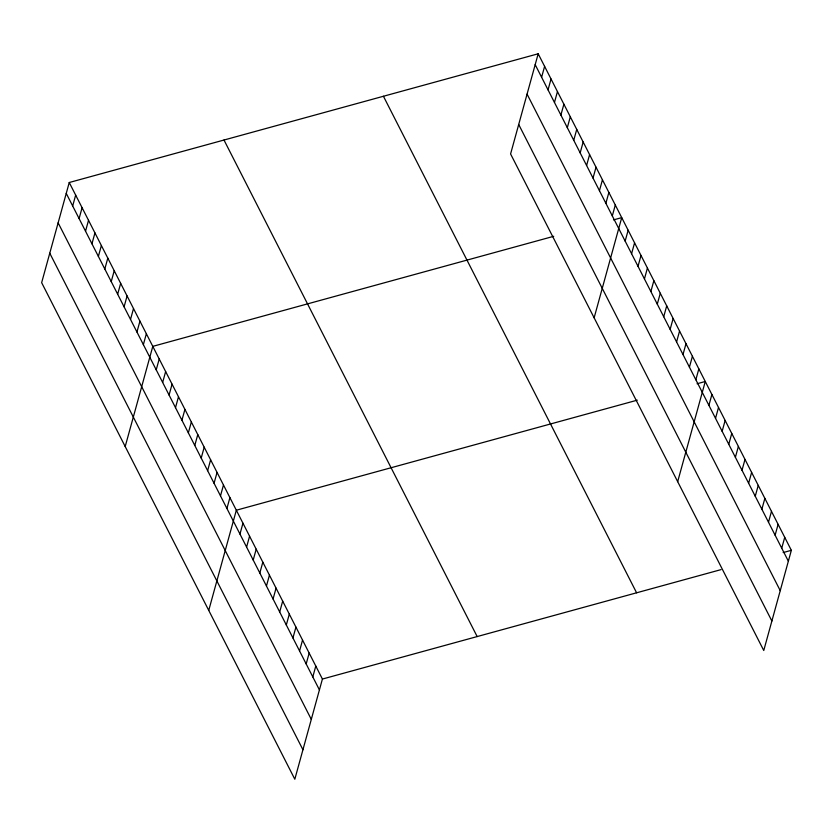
<?xml version="1.0" encoding="UTF-8"?>
<svg xmlns="http://www.w3.org/2000/svg" width="833" height="833" viewBox="0 0 833 833"><rect width="100%" height="100%" fill="white"/><g stroke="black" fill="none" stroke-linecap="round" stroke-linejoin="round"><path stroke-width="1.25" d="M69.243 182.51L41.65 282.679L294.82 779.219L322.413 679.051L69.243 182.51L538.18 53.781L791.35 550.321L763.757 650.49L510.587 153.949L538.18 53.781M72.679 205.98L75.668 195.109M79.104 218.579L82.092 207.719M85.528 231.189L88.527 220.318M91.953 243.788L94.952 232.928M98.377 256.397L101.376 245.527M104.812 269.007L107.801 258.136M111.237 281.606L114.225 270.735M117.661 294.216L120.66 283.345M124.086 306.815L127.085 295.944M130.521 319.424L133.509 308.554M136.945 332.023L139.934 321.153M143.37 344.633L146.358 333.762M125.2 446.54L152.793 346.361L553.726 236.301M156.219 369.842L159.218 358.971M162.654 382.441L165.642 371.57M169.078 395.05L172.067 384.18M175.503 407.649L178.491 396.779M181.927 420.259L184.926 409.388M188.352 432.858L191.351 421.987M194.787 445.468L197.775 434.597M201.211 458.067L204.2 447.196M207.636 470.676L210.624 459.806M214.06 483.275L217.059 472.415M220.485 495.885L223.483 485.014M226.92 508.484L229.908 497.624M208.739 610.402L236.333 510.223L637.276 400.163M239.966 534.078L242.955 523.207M246.589 547.062L249.577 536.192M253.211 560.047L256.2 549.186M259.823 573.042L262.822 562.171M266.445 586.026L269.444 575.155M273.068 599.01L276.067 588.14M279.69 611.995L282.689 601.124M286.313 624.979L289.311 614.119M292.935 637.974L295.934 627.103M299.557 650.958L302.546 640.088M306.18 663.943L309.168 653.072M312.802 676.927L315.79 666.056M541.606 77.25L544.605 66.38M548.041 89.86L551.03 78.989M554.466 102.459L557.454 91.588M560.89 115.069L563.889 104.198M567.315 127.668L570.313 116.797M573.75 140.277L576.738 129.407M580.174 152.876L583.162 142.006M586.599 165.486L589.587 154.615M593.023 178.085L596.022 167.214M599.448 190.695L602.446 179.824M605.883 203.294L608.871 192.433M612.307 215.903L615.295 205.033M594.137 317.81L621.72 217.642L613.515 219.891M625.156 241.112L628.155 230.241M631.581 253.711L634.579 242.851M638.016 266.321L641.004 255.45M644.44 278.92L647.428 268.059M650.865 291.529L653.863 280.659M657.289 304.128L660.288 293.268M663.714 316.738L666.712 305.867M670.149 329.337L673.137 318.477M676.573 341.946L679.561 331.076M682.998 354.546L685.996 343.685M689.422 367.155L692.421 356.285M695.847 379.754L698.845 368.894M677.677 481.672L705.27 381.493L697.065 383.753M708.904 405.348L711.892 394.478M715.516 418.333L718.515 407.472M722.138 431.327L725.137 420.457M728.76 444.312L731.759 433.441M735.383 457.296L738.382 446.426M742.005 470.281L745.004 459.41M748.628 483.265L751.626 472.405M755.25 496.26L758.238 485.389M761.872 509.244L764.861 498.373M768.495 522.229L771.483 511.358M775.117 535.213L778.105 524.342M781.739 548.197L784.728 537.337M322.413 679.051L721.014 569.626M783.145 552.571L791.35 550.321M535.182 64.651L788.362 561.182M527.07 94.119L780.24 590.659M518.699 124.481L771.879 621.022M383.43 96.264L636.599 592.794M223.994 140.027L477.163 636.568M66.244 193.371L319.424 689.911M58.133 222.848L311.303 719.389M49.772 253.211L302.941 749.752"/></g></svg>
